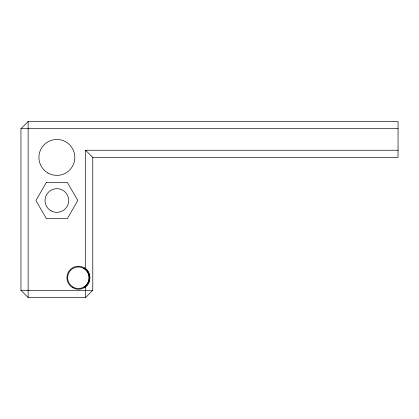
<?xml version="1.0" encoding="UTF-8"?>
<svg xmlns="http://www.w3.org/2000/svg" width="419" height="419" viewBox="0 0 419 419"><rect width="100%" height="100%" fill="white"/><g stroke="black" fill="none" stroke-linecap="round" stroke-linejoin="round"><path stroke-width="0.63" d="M92.777 157.424L92.777 290.309L85.596 297.49L28.131 297.49L20.95 290.309L20.95 128.691L28.131 121.51L398.05 121.51L398.05 157.424L92.777 157.424L85.596 150.243L85.596 268.888M83.8 287.067C90.818 283.296 90.818 272.182 83.8 268.406M84.161 287.691C91.641 283.663 91.641 271.811 84.161 267.783M20.95 128.691L398.05 128.691M85.596 150.243L398.05 150.243M20.95 290.309L92.777 290.309M85.596 286.586L85.596 297.49M28.131 121.51L28.131 297.49M46.394 182.385L35.924 200.523L46.394 218.66L67.333 218.66L77.808 200.523L67.333 182.385L46.394 182.385M72.665 287.691A11.491 11.491 0 0 0 89.907 277.739A11.491 11.491 0 0 0 72.665 267.783A11.491 11.491 0 0 0 72.665 287.691M47.886 172.974A17.959 17.959 0 0 0 74.823 157.424A17.959 17.959 0 0 0 47.886 141.873A17.959 17.959 0 0 0 47.886 172.974M50.94 210.783A11.852 11.852 0 0 0 68.716 200.523A11.852 11.852 0 0 0 50.94 190.257A11.852 11.852 0 0 0 50.94 210.783M73.026 287.067A10.774 10.774 0 0 0 89.189 277.739A10.774 10.774 0 0 0 73.026 268.406A10.774 10.774 0 0 0 73.026 287.067"/></g></svg>
